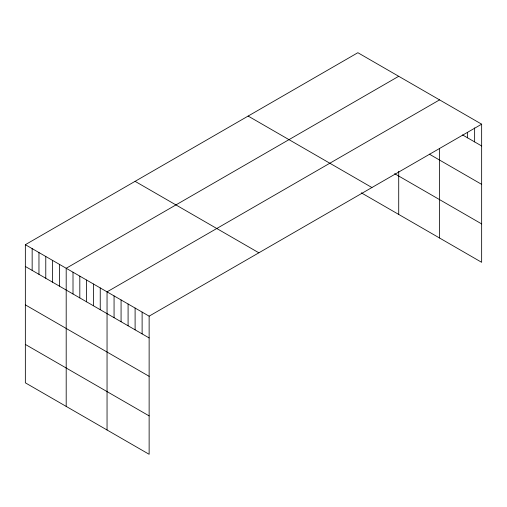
<?xml version="1.0" encoding="UTF-8"?>
<svg xmlns="http://www.w3.org/2000/svg" width="507" height="507" viewBox="0 0 507 507"><rect width="100%" height="100%" fill="white"/><g stroke="black" fill="none" stroke-linecap="round" stroke-linejoin="round"><path stroke-width="0.76" d="M25.35 244.691L149.134 316.153L149.134 454.291L25.35 382.823L25.35 244.691L357.866 52.709L481.65 124.177L481.65 262.309L361.276 192.812M398.717 76.291L66.195 268.273L66.195 406.411M439.563 99.879L107.047 291.855L107.047 429.993M149.134 316.153L481.65 124.177M462.517 134.913L481.65 145.959M429.353 154.16L481.65 184.358M394.63 173.673L481.65 223.917M248.138 116.065L371.916 187.527M135.084 181.335L258.862 252.803M25.35 266.473L149.134 337.935M25.35 304.865L149.134 376.333M25.35 344.43L149.134 415.892M474.634 127.903L474.634 141.909M467.619 132.416L467.619 137.86M439.563 148.538L439.563 238.011M398.717 171.29L398.717 214.429M142.118 312.103L142.118 333.885M135.103 308.053L135.103 329.835M128.087 304.004L128.087 325.786M121.072 299.954L121.072 321.736M114.062 295.904L114.062 317.686M100.24 287.925L100.24 309.707M93.427 283.996L93.427 305.778M86.621 280.06L86.621 301.849M79.814 276.131L79.814 297.92M73.008 272.202L73.008 293.984M59.389 264.343L59.389 286.125M52.582 260.408L52.582 282.196M45.776 256.479L45.776 278.261M38.963 252.549L38.963 274.331M32.156 248.62L32.156 270.402"/></g></svg>
